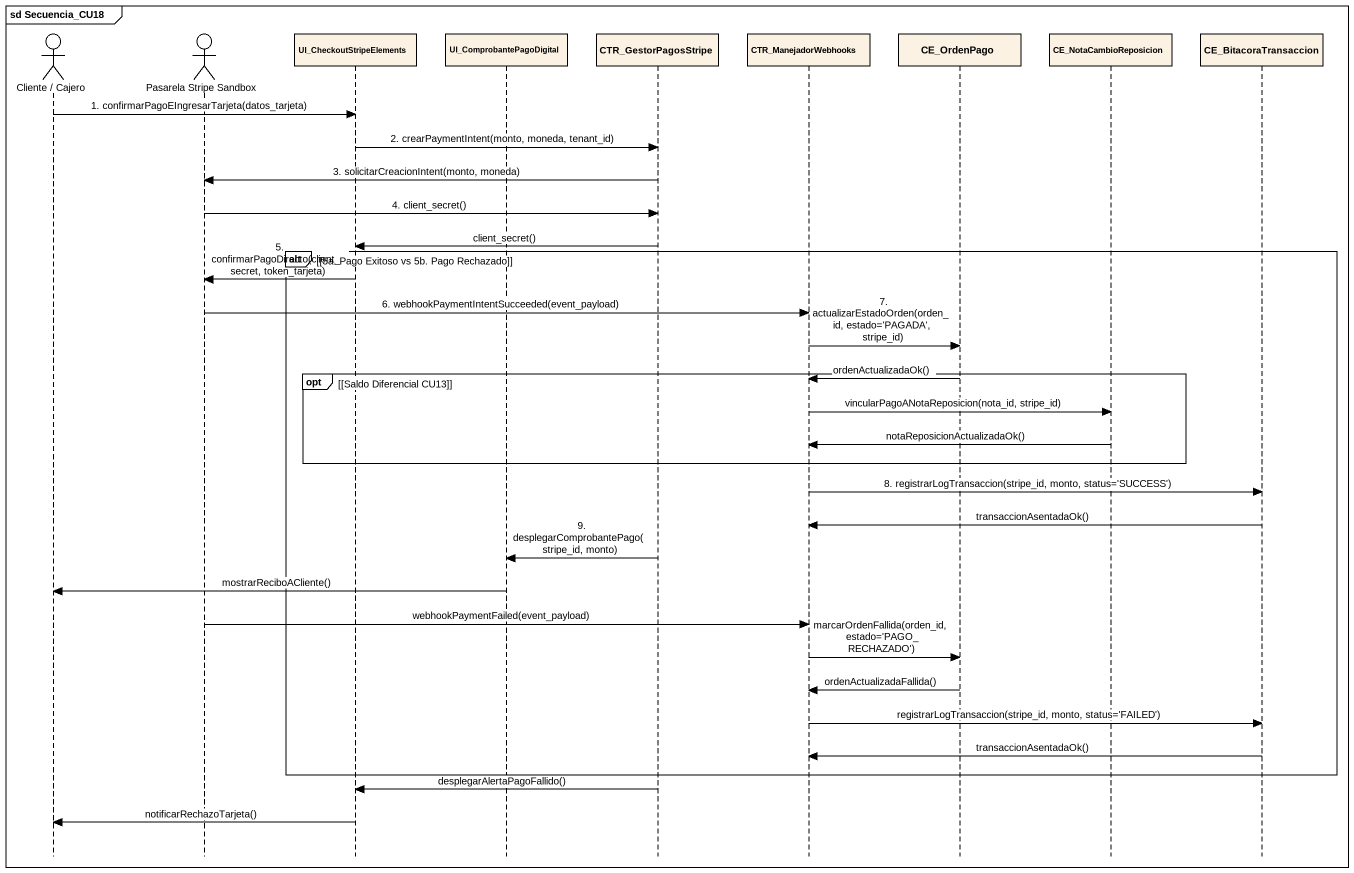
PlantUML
@startuml
mainframe sd Secuencia_CU18
hide footbox
actor "Cliente / Cajero" as Cliente_Cajero
actor "Pasarela Stripe Sandbox" as Pasarela_Stripe_Sandbox
participant UI_CheckoutStripeElements
participant UI_ComprobantePagoDigital
participant CTR_GestorPagosStripe
participant CTR_ManejadorWebhooks
participant CE_OrdenPago
participant CE_NotaCambioReposicion
participant CE_BitacoraTransaccion

Cliente_Cajero -> UI_CheckoutStripeElements : 1. confirmarPagoEIngresarTarjeta(datos_tarjeta)
UI_CheckoutStripeElements -> CTR_GestorPagosStripe : 2. crearPaymentIntent(monto, moneda, tenant_id)
CTR_GestorPagosStripe -> Pasarela_Stripe_Sandbox : 3. solicitarCreacionIntent(monto, moneda)
Pasarela_Stripe_Sandbox -> CTR_GestorPagosStripe : 4. client_secret()
CTR_GestorPagosStripe -> UI_CheckoutStripeElements : client_secret()
alt [5a. Pago Exitoso vs 5b. Pago Rechazado]
  UI_CheckoutStripeElements -> Pasarela_Stripe_Sandbox : 5. confirmarPagoDirecto(client_secret, token_tarjeta)
  Pasarela_Stripe_Sandbox -> CTR_ManejadorWebhooks : 6. webhookPaymentIntentSucceeded(event_payload)
  CTR_ManejadorWebhooks -> CE_OrdenPago : 7. actualizarEstadoOrden(orden_id, estado='PAGADA', stripe_id)
  opt [Saldo Diferencial CU13]
    CE_OrdenPago -> CTR_ManejadorWebhooks : ordenActualizadaOk()
    CTR_ManejadorWebhooks -> CE_NotaCambioReposicion : vincularPagoANotaReposicion(nota_id, stripe_id)
    CE_NotaCambioReposicion -> CTR_ManejadorWebhooks : notaReposicionActualizadaOk()
  end
  CTR_ManejadorWebhooks -> CE_BitacoraTransaccion : 8. registrarLogTransaccion(stripe_id, monto, status='SUCCESS')
  CE_BitacoraTransaccion -> CTR_ManejadorWebhooks : transaccionAsentadaOk()
  CTR_GestorPagosStripe -> UI_ComprobantePagoDigital : 9. desplegarComprobantePago(stripe_id, monto)
  UI_ComprobantePagoDigital -> Cliente_Cajero : mostrarReciboACliente()
  Pasarela_Stripe_Sandbox -> CTR_ManejadorWebhooks : webhookPaymentFailed(event_payload)
  CTR_ManejadorWebhooks -> CE_OrdenPago : marcarOrdenFallida(orden_id, estado='PAGO_RECHAZADO')
  CE_OrdenPago -> CTR_ManejadorWebhooks : ordenActualizadaFallida()
  CTR_ManejadorWebhooks -> CE_BitacoraTransaccion : registrarLogTransaccion(stripe_id, monto, status='FAILED')
  CE_BitacoraTransaccion -> CTR_ManejadorWebhooks : transaccionAsentadaOk()
end
CTR_GestorPagosStripe -> UI_CheckoutStripeElements : desplegarAlertaPagoFallido()
UI_CheckoutStripeElements -> Cliente_Cajero : notificarRechazoTarjeta()
@enduml
